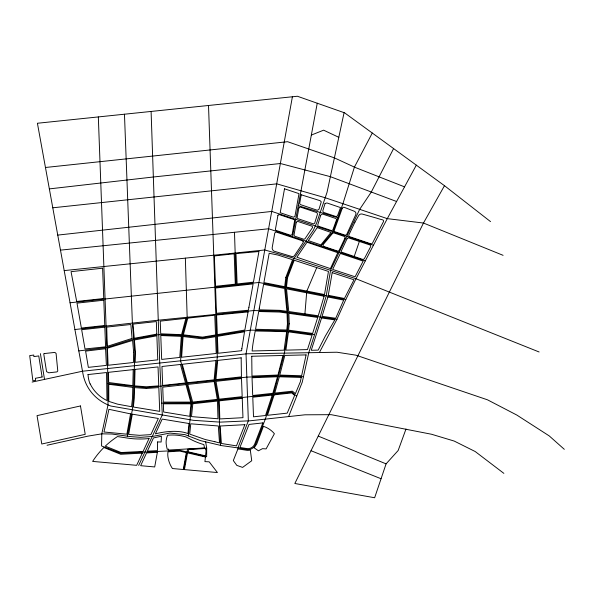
<?xml version="1.0" encoding="UTF-8"?>
<svg xmlns="http://www.w3.org/2000/svg" width="594" height="594" viewBox="0 0 594 594"><rect width="100%" height="100%" fill="white"/><g stroke="black" fill="none" stroke-linecap="round" stroke-linejoin="round"><path stroke-width="0.89" d="M205.643 441.847L206.69 448.084L206.66 456.741L180.093 450.349L120.812 453.281L101.567 445.968L101.797 433.835L108.004 404.908L107.655 368.555L98.329 116.929M304.915 313.855L306.645 292.812M188.328 435.922L191.825 402.955L180.606 360.818L182.269 335.469L187.162 317.137L185.358 258.138M292.397 96.77L246.042 353.876L248.337 420.856L237.949 447.906L221.569 445.604L200.482 440.629L184.942 434.615L169.951 433.071L152.339 436.471L140.6 437.333L129.811 436.545L111.969 434.028L101.797 433.835L87.786 436.167L47.052 445.248M183.776 469.505L187.541 449.235L206.69 448.084M292.486 236.679L317.248 103.222M127.309 436.189L132.351 409.749L133.524 397.78L134.764 352.012L132.38 323.099L124.465 114.211M344.082 112.652L327.019 192.367L316.78 222.609L313.35 230.309L294.075 258.375L286.724 277.495L285.469 287.734L287.823 312.466L288.164 324.576L286.189 342.835L284.4 353.14L273.455 394.409L265.295 419.126L255.331 444.936A7.128 6.46 -27.6 0 1 247.074 449.472L237.949 447.906M405.999 429.017L398.166 450.497L386.085 463.862L374.643 497.75L294.832 483.486L423.47 223.04L444.483 185.692L344.602 112.838L297.401 96.25L37.415 123.255L82.974 373.841A49.985 45.337 -27.6 0 0 110.826 406.021L193.347 420.322L220.233 422.134L250.274 420.767L304.945 414.805L331.162 414.671L431.496 434.244L454.187 441.06L475.215 451.544L503.868 473.366M354.202 256.474L359.363 241.454M288.617 416.587L302.227 382.254L308.858 352.368L320.285 316.84L326.292 295.537L330.554 270.344L359.682 209.348L371.295 192.018L393.599 148.574M306.838 291.075L316.751 267.604M319.498 352.316L336.932 319.357L345.782 299.599L355.865 279.061L387.288 218.637L416.327 165.147M138.677 465.436L162.318 414.946L159.727 363.031L151.099 111.449M372.29 133.034L354.418 167.107L342.916 203.705L332.907 231.786L320.864 246.094M311.338 135.068L323.633 130.175L338.803 137.318M32.128 382.068L82.499 371.22L246.844 353.794L337.013 352.227L355.954 355.175L487.466 399.807L516.802 415.043L549.235 435.914L564.3 449.316M78.802 350.906L106.801 347.542L133.197 339.189L158.754 334.637L182.269 335.469L202.428 337.875L250.334 330.13L287.652 330.91L314.568 334.6M49.347 188.892L153.349 176.997L280.427 163.521L330.375 176.67L396.584 201.507M74.918 329.529L158.256 320.203L253.653 310.565L278.705 311.063L336.932 319.357M57.752 235.098L271.792 211.434L373.455 245.233M87.964 374.562L106.541 372.535L106.987 400.564C99.74 397.082 93.659 391.164 90.206 383.887M52.784 207.796L276.782 183.858L325.2 197.735L387.288 218.637L423.47 223.04L503.088 255.331M45.456 167.486L287.607 141.706L334.4 157.885L354.9 167.33L404.536 186.858M60.484 250.133L268.659 228.779L365.34 260.848M64.204 270.597L264.827 249.97L294.119 258.316L356.029 278.757L539.107 351.982M70.055 302.769L258.954 282.469L345.782 299.599M161.724 403.118L191.825 402.955L291.914 392.151L296.718 396.139M303.46 376.693L278.571 375.898L246.837 377.123L146.228 387.696L107.804 383.524M214.753 441.691L219.513 442.946L218.325 425.98L190.763 423.804L189.709 434.117L205.175 439.508L214.835 441.706M298.225 205.71L337.912 217.746M311.018 450.72L381.058 478.742M318.236 436.1L386.085 463.862M444.483 185.692L490.525 221.614M40.407 353.645L44.505 379.403M220.523 445.359L218.406 400.141L214.887 380.687L217.307 356.92L208.516 105.48M236.197 284.868L234.489 232.284M90.073 383.947A33.309 30.212 -27.6 0 1 88.053 374.554M157.618 441.929L157.432 450.646L147.357 451.173L153.482 437.919L161.397 436.241L161.145 442.018L157.618 441.929M132.789 387.385L132.529 397.935L131.578 406.727L117.627 404.172L108.791 401.388L108.754 384.288L132.789 387.385M133.219 369.624L132.826 385.647L108.732 382.543L108.346 372.341L133.219 369.624M133.643 352.331L133.39 362.503L108.078 365.265L107.432 348.188L132.603 340.414L133.643 352.331M134.586 387.615L134.333 397.906L133.346 407.016L159.719 411.367L158.821 387.57L146.362 388.461L134.586 387.615M135.031 369.423L134.63 385.877L146.354 386.753L158.754 385.87L158.041 366.914L135.031 369.423M135.454 352.145L135.202 362.303L157.774 359.838L156.868 335.796L134.393 339.968L135.454 352.145M303.192 241.528L303.155 242.627L294.52 255.509A2.302 2.086 -27.6 0 1 291.758 256.489L274.049 251.158A4.604 4.18 -27.6 0 1 272.163 247.795L274.755 233.041L276.039 232.009L302.391 240.793L303.192 241.528M241.171 357.84L241.431 376.848L215.934 379.633L217.723 360.402L241.171 357.84M251.752 356.259L251.975 376.061L277.962 375.029L282.959 355.472L251.752 356.259M181.319 336.367L179.782 357.44L161.687 359.415L160.781 335.528L181.319 336.367M183.108 336.516L181.601 357.239L216.223 353.46L215.585 336.649L202.42 338.855L183.108 336.516M215.904 360.595L214.115 379.833L187.348 382.751L182.276 364.271L215.904 360.595M286.664 331.69L284.088 350.185L252.123 350.987A148.381 134.586 -27.6 0 1 253.341 341.483L255.22 330.984L286.664 331.69M241.847 348.685L241.647 350.683L218.028 353.267L217.389 336.345L244.528 331.808L241.847 348.685M188.996 423.515L187.964 433.568C177.777 429.551 162.86 431.838 155.39 433.858L162.184 419.097L188.996 423.515M191.008 403.809L189.731 416.312L163.669 412.013L163.365 403.823L191.008 403.809M192.812 403.749L191.498 416.602L217.976 418.77L217.486 401.054L192.812 403.749M205.42 457.001L204.923 461.62L209.199 461.828L217.419 472.549L184.437 469.602L187.504 452.873L205.42 457.001M206.148 450.141L205.539 455.836L188.15 451.826L188.58 449.472L204.989 448.515L206.148 450.141M287.429 323.923L286.768 329.982L255.531 329.276L258.709 311.523L279.581 312.043L287.036 313.083L287.429 323.923M289.241 323.849L288.55 330.116L312.63 333.442L317.738 317.441L288.862 313.335L289.241 323.849M285.796 277.457L284.704 286.709L263.899 282.61L269.171 253.252L277.977 255.071L292.567 259.689L285.796 277.457M287.563 277.717L286.471 287.058L324.495 294.55L328.475 271.436L294.23 260.231L287.563 277.717M288.454 331.846L285.9 350.141L307.469 349.599L312.095 335.113L288.454 331.846M332.18 272.653L328.282 295.3L344.438 298.485L353.987 279.789L332.18 272.653M248.084 311.932L244.839 330.041L217.322 334.645L216.58 314.991L248.084 311.932M248.916 307.291L248.396 310.217L216.513 313.298L215.563 288.008L253.118 283.917L248.916 307.291M258.932 251.529L253.43 282.172L237.103 283.954L235.989 253.579L258.932 251.529M259.303 308.189L259.014 309.808L279.893 310.343L286.909 311.315L284.66 288.476L263.588 284.326L259.303 308.189M277.881 215.659L275.438 229.247A1.225 1.114 -27.6 0 0 276.143 230.427L290.162 235.135A1.537 1.396 -27.6 0 0 292.248 233.917L294.579 220.909A1.537 1.396 -27.6 0 0 293.696 219.438L279.544 214.686A1.225 1.114 -27.6 0 0 277.881 215.659M284.511 188.803L280.212 212.734L293.518 217.211L294.921 216.491L299.012 193.644L284.511 188.803M296.317 222.126L293.985 235.127L294.609 236.16L303.913 239.293L305.026 238.729L312.585 227.48L312.258 226.292L297.72 221.406L296.317 222.126M298.871 207.9L297.104 217.746L297.787 218.637L313.483 223.916L314.642 223.27L317.493 214.063L316.951 212.63L300.334 207.046L298.871 207.9M301.217 194.795L299.658 203.519L300.274 204.551L317.344 210.283L318.971 209.296L321.28 201.849L320.136 200.69L301.217 194.795M130.554 413.884L126.871 434.184L103.972 431.994L108.925 409.311L130.554 413.884M132.306 414.174L128.638 434.452L139.657 435.335L150.869 434.615L158.338 418.458L132.306 414.174M157.365 452.353L154.7 466.943L140.652 465.689L146.555 452.918L157.365 452.353M186.345 452.606L183.249 469.498L172.438 468.532A32.47 29.455 -27.6 0 1 168.199 458.271A19.565 17.753 -27.6 0 1 167.991 451.804L179.856 451.113L186.345 452.606M301.262 377.45L300.319 381.853L295.381 393.651L292.419 391.171L274.762 393.102L279.336 376.774L301.262 377.45M306.096 354.893L301.626 375.75L279.774 375.074L284.801 355.427L306.096 354.893M277.517 376.752L272.839 393.31L252.71 395.507L252.042 377.762L277.517 376.752M185.87 318.339L181.593 334.66L160.722 333.806L160.239 321.139L185.87 318.339M187.756 318.139L183.383 334.808L202.517 337.125L215.525 334.949L214.776 315.191L187.756 318.139M168.599 449.213L168.354 450.059L204.529 447.95L203.868 444.616A79.522 72.134 -27.6 0 1 192.894 440.458L185.907 436.917A47.899 43.444 -27.6 0 0 167.619 435.239A18.971 17.204 -27.6 0 0 166.179 443.859A48.619 44.097 -27.6 0 0 167.248 449.287L168.599 449.213M324.109 296.25L318.258 315.77L288.758 311.538L286.523 288.847L324.109 296.25M327.873 296.993L322.074 316.312L335.721 318.273L343.681 300.104L327.873 296.993M320.656 215.496L317.827 224.629A1.537 1.396 -27.6 0 0 318.666 226.277L331.029 230.427A1.537 1.396 -27.6 0 0 333.056 229.44L336.419 220.136A1.537 1.396 -27.6 0 0 335.603 218.429L323.114 214.234A1.841 1.671 -27.6 0 0 320.656 215.496M325.074 203.46L322.787 210.855L323.322 212.288L336.078 216.572L337.496 215.889L340.503 207.566L326.952 202.962L325.074 203.46M321.562 317.99L311.249 350.282L318.161 350.111L325.312 336.115L334.86 319.899L321.562 317.99M272.26 395.077L265.518 415.51L253.512 416.825L252.777 397.208L272.26 395.077M274.176 394.869L267.434 415.303L287.229 413.127L294.646 395.404L291.713 392.953L274.176 394.869M342.248 208.331L334.363 230.116A1.537 1.396 -27.6 0 0 335.179 231.823L344.847 235.068A1.537 1.396 -27.6 0 0 346.814 234.214L355.672 214.872A3.074 2.784 -27.6 0 0 354.143 211.189L344.268 207.351A1.537 1.396 -27.6 0 0 342.248 208.331M263.409 426.321L256.705 444.097L254.135 447.831L258.435 450.809L262.474 448.663L266.105 448.901L274.398 433.717A27.042 24.525 -27.6 0 0 263.409 426.321M262.852 422.906L254.67 444.104A6.757 6.126 -27.6 0 1 246.859 448.567L239.917 447.46L249.035 424.42L262.852 422.906M244.869 424.68L236.471 445.886L221.369 443.48L220.151 426.017L244.869 424.68M237.934 448.901L233.316 460.565L236.82 465.384L242.597 467.404L251.73 460.736L250.304 450A8.598 7.796 -27.6 0 1 247.104 450.334L237.934 448.901M142.308 453.14L136.665 465.332L92.634 461.404A78.467 71.169 -27.6 0 1 103.891 447.505L120.708 454.269L142.308 453.14M149.057 438.535L143.109 451.395L121.161 452.539L105.279 446.153A78.467 71.169 -27.6 0 1 117.456 436.553L128.037 438.157A82.64 74.963 -27.6 0 0 149.057 438.535M337.778 252.71L330.42 268.629L296.874 257.217L306.994 242.218L337.778 252.71M347.007 238.855L341.32 250.928A0.943 0.854 -27.6 0 0 341.684 252.16L362.459 259.326A2.168 1.968 -27.6 0 0 364.345 258.709L370.611 246.77A1.537 1.396 -27.6 0 0 369.847 244.928L348.975 238.008A1.537 1.396 -27.6 0 0 347.007 238.855M344.914 238.224L339.271 250.119A1.537 1.396 -27.6 0 1 337.295 250.965L323.96 246.488A1.537 1.396 -27.6 0 1 323.418 244.312L332.447 233.561A1.537 1.396 -27.6 0 1 334.199 233.041L344.149 236.382A1.537 1.396 -27.6 0 1 344.914 238.224M354.945 222.141L348.916 234.853A1.537 1.396 -27.6 0 0 349.673 236.687L370.641 243.733A1.537 1.396 -27.6 0 0 372.587 242.916L383.405 221.748A1.537 1.396 -27.6 0 0 382.536 219.832A78.453 71.154 -27.6 0 1 376.403 218.072L362.437 214.107A3.074 2.784 -27.6 0 0 358.509 215.815L354.945 222.141M340.34 253.438L332.647 269.416L355.093 276.804L363.157 261.108L340.34 253.438M44.127 353.579L43.785 354.143L46.555 371.636L48.782 372.802L56.972 371.903L57.774 370.96L56.081 353.378L54.834 352.413L44.127 353.579M317.211 227.613L308.293 240.607L320.879 244.884L330.969 232.454L317.211 227.613M132.054 338.409L107.269 346.347L106.727 327.101L130.851 324.495L132.054 338.409M80.472 405.954L37.036 415.637L41.788 444.008L85.224 434.333L80.472 405.954M42.1 376.997L35.395 378.304L35.551 380.412L32.878 380.784L29.7 355.613L33.754 355.049L33.865 356.6L38.744 355.925L42.1 376.997M156.801 334.095L134.244 338.276L133.011 324.109L156.326 321.569L156.801 334.095M105.584 348.723L85.61 351.113L88.35 367.359L106.385 365.392L105.584 348.723M102.599 268.198L71.05 271.658L76.693 301.462L103.742 298.507L102.599 268.198M234.177 253.779L214.345 255.955L215.496 286.315L235.298 284.155L234.177 253.779M103.809 300.208L76.997 303.133L81.371 328.044L104.759 325.49L103.809 300.208M104.826 327.183L81.66 329.715L85.016 348.975L105.569 346.837L104.826 327.183M180.428 364.471L161.954 366.491L162.667 385.447L185.499 382.952L180.428 364.471M185.952 384.608L162.734 387.147L163.298 402.116L190.756 402.093L185.952 384.608M214.174 381.526L187.801 384.407L192.649 402.064L217.307 399.368L214.174 381.526M241.491 378.549L216.001 381.333L219.134 399.175L242.174 396.658L241.491 378.549M242.241 398.359L219.297 400.861L219.795 418.933L242.968 417.686L242.241 398.359"/></g></svg>
